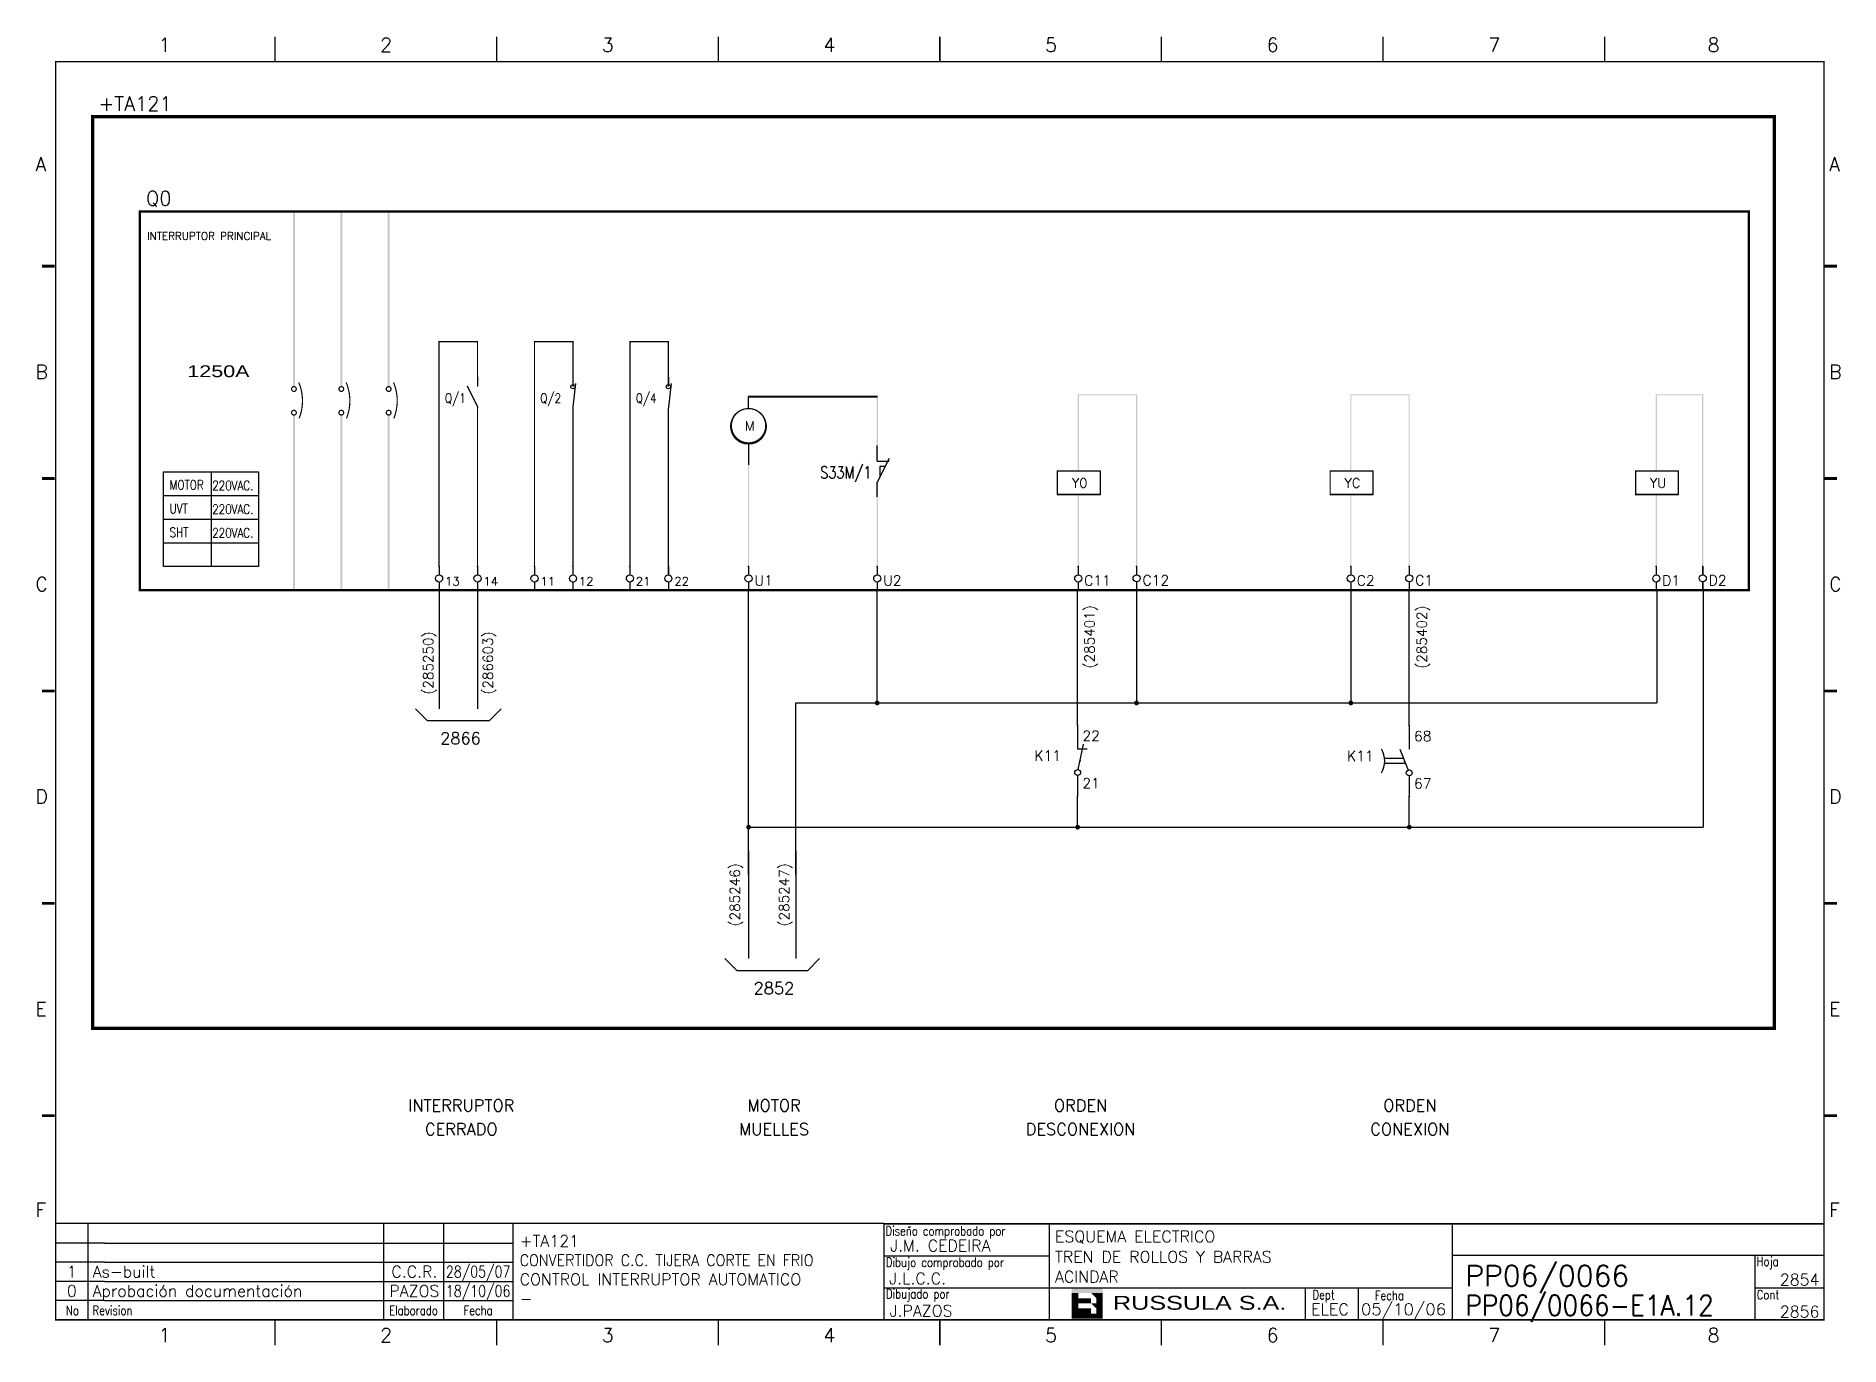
# Model space of a CAD drawing. Extents: x 13 to 394, y -1 to 275.
import ezdxf
from ezdxf.enums import TextEntityAlignment as Align

# ---------------------------------------------------------------- set-up
doc = ezdxf.new("R2010")
doc.units = 0
doc.header["$LTSCALE"] = 10
doc.header["$MEASUREMENT"] = 0
doc.linetypes.add('DASHDOT', pattern=[1, 0.5, -0.25, 0, -0.25])
doc.layers.get('0').update_dxf_attribs({"linetype": 'CONTINUOUS'})
for name, color, linetype in [('1', 7, 'CONTINUOUS'), ('10', 5, 'CONTINUOUS'), ('102', 7, 'CONTINUOUS'), ('2', 7, 'CONTINUOUS'), ('25', 3, 'CONTINUOUS'), ('8', 1, 'CONTINUOUS'), ('9', 6, 'CONTINUOUS'), ('DIBUJO', 7, 'CONTINUOUS'), ('NODE', 7, 'CONTINUOUS')]:
    doc.layers.add(name, color=color, linetype=linetype)
doc.styles.add('HELV', font='HELV.SHX', dxfattribs={"width": 1.3})
doc.styles.add('HELVETICA', font='HELV.SHX')
doc.styles.add('LABEL', font='SIMPLEX', dxfattribs={"width": 0.8, "height": 4})
doc.styles.add('ROMAND', font='romand')
doc.styles.add('ROMANS', font='romans')
doc.styles.get("Standard").update_dxf_attribs({"font": 'simplex'})

# ---------------------------------------------------------------- blocks, each defined once
blk = doc.blocks.new('newcajec')
at = {"layer": '1'}
for p, q in [((179.4, 20.85), (0.13, 20.85)), ((7, 20.85), (7, 0)), ((71, 20.85), (71, 0)), ((84, 20.85), (84, 0.09)), ((99, 20.85), (99, 0)), ((184.64, 20.18), (184.81, 20.01)), ((184.81, 20.01), (185.18, 20.25)), ((215.2, 20.8), (215.2, 0)), ((10.6, 16.64), (0, 16.64)), ((10.6, 16.64), (99, 16.64)), ((10.6, 12.48), (0, 12.48)), ((10.6, 12.48), (99, 12.48)), ((179.4, 13.87), (215.2, 13.87)), ((368, 14.06), (368, 0)), ((10.6, 8.32), (0, 8.32)), ((10.6, 8.32), (99, 8.32)), ((10.6, 4.16), (0, 4.16)), ((10.6, 4.16), (99, 4.16)), ((179.4, 6.93), (267.63, 6.93)), ((267.63, 6.93), (302.5, 6.93)), ((270.63, 6.91), (270.63, 0)), ((282.07, 6.93), (282.07, 0)), ((368, 6.93), (383, 6.93))]:
    blk.add_line(p, q, dxfattribs=at)
for points in [[(47.5, 272.5, 0.3, 0.3, 0), (47.5, 277.91, 0.3, 0.3, 0)], [(95.5, 272.5, 0.3, 0.3, 0), (95.5, 277.91, 0.3, 0.3, 0)], [(143.5, 272.5, 0.3, 0.3, 0), (143.5, 277.91, 0.3, 0.3, 0)], [(191.5, 272.5, 0.3, 0.3, 0), (191.5, 277.91, 0.3, 0.3, 0)], [(239.5, 272.5, 0.3, 0.3, 0), (239.5, 277.91, 0.3, 0.3, 0)], [(287.5, 272.5, 0.3, 0.3, 0), (287.5, 277.91, 0.3, 0.3, 0)], [(335.5, 272.5, 0.3, 0.3, 0), (335.5, 277.91, 0.3, 0.3, 0)], [(-2.99, 228.23, 0.6, 0.6, 0), (-0.18, 228.23, 0.6, 0.6, 0)], [(383.01, 228.23, 0.6, 0.6, 0), (385.82, 228.23, 0.6, 0.6, 0)], [(-2.99, 182.23, 0.6, 0.6, 0), (-0.18, 182.23, 0.6, 0.6, 0)], [(383.01, 182.23, 0.6, 0.6, 0), (385.82, 182.23, 0.6, 0.6, 0)], [(-2.99, 136.23, 0.6, 0.6, 0), (-0.18, 136.23, 0.6, 0.6, 0)], [(383.01, 136.23, 0.6, 0.6, 0), (385.82, 136.23, 0.6, 0.6, 0)], [(-2.99, 90.23, 0.6, 0.6, 0), (-0.18, 90.23, 0.6, 0.6, 0)], [(383.01, 90.23, 0.6, 0.6, 0), (385.82, 90.23, 0.6, 0.6, 0)], [(-2.99, 44.23, 0.6, 0.6, 0), (-0.18, 44.23, 0.6, 0.6, 0)], [(383.01, 44.23, 0.6, 0.6, 0), (385.82, 44.23, 0.6, 0.6, 0)], [(383, 20.8, 0.3, 0.3, 0), (179.4, 20.8, 0.3, 0.3, 0), (179.4, 0, 0.3, 0.3, 0)], [(302.5, 20.8, 0.3, 0.3, 0), (302.5, 0, 0.3, 0.3, 0)], [(302.5, 14, 0.3, 0.3, 0), (383, 14, 0.3, 0.3, 0)], [(47.5, -5.5, 0.3, 0.3, 0), (47.5, -0.09, 0.3, 0.3, 0)], [(95.5, -5.5, 0.3, 0.3, 0), (95.5, -0.09, 0.3, 0.3, 0)], [(143.5, -5.5, 0.3, 0.3, 0), (143.5, -0.09, 0.3, 0.3, 0)], [(191.5, -5.5, 0.3, 0.3, 0), (191.5, -0.09, 0.3, 0.3, 0)], [(239.5, -5.5, 0.3, 0.3, 0), (239.5, -0.09, 0.3, 0.3, 0)], [(287.5, -5.5, 0.3, 0.3, 0), (287.5, -0.09, 0.3, 0.3, 0)], [(335.5, -5.5, 0.3, 0.3, 0), (335.5, -0.09, 0.3, 0.3, 0)]]:
    blk.add_lwpolyline(points, format="xyseb", dxfattribs=at)
at = {"layer": '1', "const_width": 0.3}
blk.add_lwpolyline([(0, 0), (0, 272.5), (383, 272.5), (383, 0)], close=True, dxfattribs=at)
at = {"layer": '2', "color": 14}
for p, q in [((221.42, 4.69), (221.42, 5.81)), ((221.42, 2.47), (221.42, 3.58))]:
    blk.add_line(p, q, dxfattribs=at)
for points in [[(220.05, 5.81), (220.05, 6.92), (226.74, 5.81), (226.74, 6.92)], [(221.42, 2.47), (220.05, 2.47), (221.42, 5.81), (220.05, 5.81)], [(221.42, 4.69), (224.25, 4.69), (221.42, 3.58), (224.25, 3.58)], [(224.25, 5.81), (225.37, 5.81), (225.37, 4.69)], [(225.37, 5.81), (226.74, 5.81), (225.37, 1.35), (226.74, 1.35)], [(224.25, 0.24), (224.25, 2.47), (220.05, 0.24), (220.05, 2.47)], [(224.25, 3.58), (225.37, 3.58), (225.37, 2.47)], [(226.74, 1.35), (226.74, 0.24), (224.25, 1.35), (224.25, 0.24)]]:
    blk.add_solid(points, dxfattribs=at)
at = {"layer": '1', "style": 'ROMANS'}
for s, p in [('1', (22.29, 274.68)), ('2', (70.29, 274.68)), ('3', (118.29, 274.68)), ('4', (166.29, 274.68)), ('5', (214.29, 274.68)), ('6', (262.29, 274.68)), ('7', (310.29, 274.68)), ('8', (357.79, 274.68)), ('A', (-4.37, 248.84)), ('A', (384.13, 248.84)), ('B', (-4.37, 203.84)), ('B', (384.13, 203.84)), ('C', (-4.37, 157.84)), ('C', (384.13, 157.84)), ('D', (-4.37, 111.84)), ('D', (384.13, 111.84)), ('E', (-4.37, 65.84)), ('E', (384.13, 65.84)), ('F', (-4.37, 22.34)), ('F', (384.13, 22.34)), ('1', (22.29, -4.82)), ('2', (70.29, -4.82)), ('3', (118.29, -4.82)), ('4', (166.29, -4.82)), ('5', (214.29, -4.82)), ('6', (262.29, -4.82)), ('7', (310.29, -4.82)), ('8', (357.79, -4.82))]:
    blk.add_text(s, height=3, dxfattribs=at).set_placement(p)
at = {"layer": '1', "style": 'LABEL', "width": 0.8}
for s, p in [('Diseno comprobado por', (179.73, 18.27)), ('Dibujo comprobado por', (179.81, 11.47)), ('Hoja', (368.38, 11.66)), ('Dibujado por', (179.83, 4.64)), ('Fecha', (285.71, 4.3)), ('Cont', (368.43, 4.46)), ('No', (2.23, 1.05)), ('Revision', (8, 1.05))]:
    blk.add_text(s, height=2, dxfattribs=at).set_placement(p)
for s, p in [('Dept', (274.61, 4.44)), ('Elaborado', (77.5, 1.05)), ('Fecha', (91.5, 1.05))]:
    blk.add_text(s, height=2, dxfattribs=at).set_placement(p, align=Align.CENTER)
at = {"layer": '10', "style": 'ROMANS'}
for tag, p in [('REV41', (3.5, 18.74)), ('REV43', (77.7, 18.74)), ('REV31', (3.5, 14.58)), ('REV33', (77.7, 14.58)), ('REV21', (3.5, 10.42)), ('REV23', (77.7, 10.42)), ('REV11', (3.5, 6.27)), ('REV13', (77.7, 6.27))]:
    blk.add_attdef(tag, text='', height=2.5, dxfattribs=at).set_placement(p, align=Align.MIDDLE)
for tag, p, height in [('REV42', (8, 17.49), 2.5), ('REV32', (8, 13.33), 2.5), ('SHEETNAME1', (100.5, 15.83), 2.5), ('DESIGNCHECK', (180.74, 14.83), 2.5), ('DOCUMENTTYPE', (216.43, 16.8), 2.5), ('NOTA', (305.32, 15.8), 3), ('SHEETNAME2', (100.5, 11.67), 2.5), ('OBJECT', (216.43, 12.4), 2.5), ('ORDER', (305.32, 7.3), 4.5), ('REV22', (8, 9.17), 2.5), ('SHEETNAME3', (100.5, 7.51), 2.5), ('DRAWINGCHECK', (180.53, 7.71), 2.5), ('CUSTOMER', (216.43, 8.08), 2.5), ('REV12', (8, 5.01), 2.5), ('SHEETNAME4', (100.5, 3.35), 2.5), ('DOCUMENT_ID', (305.32, 0.93), 4.4), ('USER', (180.63, 0.71), 2.5), ('DEPARTMENT', (271.93, 1.05), 2.5)]:
    blk.add_attdef(tag, p, '', height=height, dxfattribs=at)
for tag, width, p, p2 in [('REV44', 1.221199, (84.53, 17.49), (98.48, 17.49)), ('REV34', 1.221199, (84.53, 13.33), (98.48, 13.33)), ('REV24', 1.221199, (84.53, 9.17), (98.48, 9.17)), ('REV14', 1.221199, (84.53, 5.01), (98.48, 5.01)), ('CREATED2', 7.039915, (282.71, 1.05), (301.14, 1.05))]:
    blk.add_attdef(tag, text='', height=2.5, dxfattribs=dict(at, width=width)).set_placement(p, p2, align=Align.FIT)
for tag, p in [('SHEET', (382, 7.43)), ('NEXTSHEET', (382, 0.5))]:
    blk.add_attdef(tag, text='', height=2.5, dxfattribs=at).set_placement(p, align=Align.RIGHT)
at = {"layer": 'DIBUJO', "color": 14, "style": 'HELVETICA', "width": 1.3}
blk.add_text('RUSSULA S.A.', height=3, dxfattribs=at).set_placement((229, 2.19))
blk = doc.blocks.new('NOD', base_point=(237.5, 170))
at = {"layer": 'NODE'}
blk.add_point((237.5, 170), dxfattribs=at)
blk = doc.blocks.new('$$PLD12C')
for p, q in [((0, 2.5), (0, 0.75)), ((0, -0.75), (0, -2.5))]:
    blk.add_line(p, q)
at = {"layer": '2'}
blk.add_circle((0, 0), 0.75, dxfattribs=at)
for p in [(0, 2.5), (0, -2.5)]:
    blk.add_blockref('NOD', p, dxfattribs=at)
at = {"layer": '8'}
blk.add_attdef('*A', (1.25, -1.5), '', height=2.15, dxfattribs=at)
at = {"layer": '9'}
blk.add_attdef('ID', text='', height=2.15, dxfattribs=at).set_placement((-1.25, -1.5), align=Align.RIGHT)
blk = doc.blocks.new('$070203S')
at = {"layer": '102'}
for p, q in [((0, 0), (0, -5)), ((0, -5), (2, -5)), ((0.13, -9.39), (1.25, -4)), ((0, -10.62), (0, -15))]:
    blk.add_line(p, q, dxfattribs=at)
blk.add_circle((0, -10), 0.625, dxfattribs=at)
blk.add_point((0.52, -7.5), dxfattribs=at)
at = {"layer": '2'}
for p in [(0, 0), (0, -15)]:
    blk.add_blockref('NOD', p, dxfattribs=at)
at = {"layer": '8'}
for tag, p in [('1A', (1, -3.32)), ('2A', (1, -13.32))]:
    blk.add_attdef(tag, p, '', height=2.15, dxfattribs=at)
at = {"layer": '9'}
blk.add_attdef('ID', text='', height=2.15, dxfattribs=at).set_placement((-3.5, -7.5), align=Align.RIGHT)
blk = doc.blocks.new('$070202S')
at = {"layer": '102'}
for p, q in [((0, 0), (0, -5)), ((-2, -5), (-0.23, -9.42)), ((0, -10.62), (0, -15))]:
    blk.add_line(p, q, dxfattribs=at)
blk.add_circle((0, -10), 0.625, dxfattribs=at)
blk.add_point((-1, -7.5), dxfattribs=at)
at = {"layer": '2'}
for p in [(0, 0), (0, -15)]:
    blk.add_blockref('NOD', p, dxfattribs=at)
at = {"layer": '8'}
for tag, p in [('1A', (1, -3.32)), ('2A', (1, -13.32))]:
    blk.add_attdef(tag, p, '', height=2.15, dxfattribs=at)
at = {"layer": '9'}
blk.add_attdef('ID', text='', height=2.15, dxfattribs=at).set_placement((-3.5, -7.5), align=Align.RIGHT)

msp = doc.modelspace()

# ---------------------------------------------------------------- linework, layer by layer
for p, q in [((245.19, 158.32), (245.19, 134.5)), ((290.42, 158.28), (290.42, 134.5))]:
    msp.add_line(p, q)
at = {"const_width": 0.5}
for points in [[(244.94, 134.5, 1), (245.44, 134.5, 1)], [(290.17, 134.5, 1), (290.67, 134.5, 1)], [(232.5, 108.28, 1), (233, 108.28, 1)], [(302.5, 108.28, 1), (303, 108.28, 1)]]:
    msp.add_lwpolyline(points, format="xyb", close=True, dxfattribs=at)
for centre in [(126.19, 201.28), (146.36, 201.28)]:
    msp.add_circle(centre, 0.448)
at = {"layer": '2'}
for p, q in [((163.27, 196.65), (163.27, 199.15)), ((163.27, 199.15), (190.41, 199.15)), ((163.27, 189.15), (163.27, 184.78)), ((228.5, 183.49), (237.5, 183.49)), ((228.5, 178.49), (228.5, 183.49)), ((237.5, 183.49), (237.5, 178.49)), ((286.05, 183.49), (295.05, 183.49)), ((295.05, 183.49), (295.05, 178.49)), ((350.53, 183.49), (359.53, 183.49)), ((359.53, 183.49), (359.53, 178.49)), ((237.5, 178.49), (228.5, 178.49)), ((295.05, 178.49), (286.05, 178.49)), ((359.53, 178.49), (350.53, 178.49)), ((301.55, 122.74), (297.56, 122.74)), ((301.95, 121.74), (297.56, 121.74))]:
    msp.add_line(p, q, dxfattribs=at)
at = {"layer": '2', "color": 7}
for p, q in [((39.8, 183.28), (59.8, 183.28)), ((39.8, 163.28), (39.8, 183.28)), ((49.8, 183.28), (49.8, 163.28)), ((59.8, 183.28), (59.8, 163.28)), ((39.8, 178.28), (59.8, 178.28)), ((39.8, 173.28), (59.8, 173.28)), ((39.8, 168.28), (59.8, 168.28)), ((59.8, 163.28), (39.8, 163.28)), ((97.94, 158.28), (97.94, 133.28)), ((106.06, 158.28), (106.06, 133.28)), ((163.27, 98.28), (163.27, 158.28)), ((190.44, 134.5), (190.44, 158.28)), ((232.75, 129.81), (232.75, 158.28)), ((302.75, 129.74), (302.75, 158.21)), ((355.03, 158.26), (355.03, 134.5)), ((364.83, 158.31), (364.83, 108.28)), ((173.27, 98.28), (173.27, 134.5)), ((173.27, 134.5), (190.44, 134.5)), ((190.44, 134.5), (329.88, 134.5)), ((329.88, 134.5), (355.03, 134.5)), ((92.94, 133.28), (95.44, 130.78)), ((95.44, 130.78), (108.56, 130.78)), ((108.56, 130.78), (111.06, 133.28)), ((232.75, 108.28), (232.75, 114.81)), ((302.75, 108.28), (302.75, 114.74)), ((163.27, 108.28), (277.62, 108.28)), ((277.62, 108.28), (329.88, 108.28)), ((329.88, 108.28), (364.83, 108.28)), ((163.27, 103.28), (163.27, 80.53)), ((173.27, 103.28), (173.27, 80.53)), ((158.27, 80.53), (160.77, 78.03)), ((175.77, 78.03), (178.27, 80.53)), ((160.77, 78.03), (175.77, 78.03))]:
    msp.add_line(p, q, dxfattribs=at)
at = {"layer": '2', "color": 3, "linetype": 'DASHDOT'}
for points, const_width in [([(24.8, 258.28), (379.8, 258.28), (379.8, 65.78), (24.8, 65.78), (24.8, 258.28)], 0.7), ([(34.8, 238.28), (374.44, 238.28), (374.44, 158.28), (34.8, 158.28), (34.8, 238.28)], 0.5)]:
    msp.add_lwpolyline(points, dxfattribs=dict(at, const_width=const_width))
at = {"layer": '2', "const_width": 0.25}
for points in [[(106.06, 201.28), (106.06, 210.78), (97.94, 210.78), (97.94, 163.28)], [(126.21, 201.28), (126.21, 210.78), (118.09, 210.78), (118.09, 163.28)], [(146.35, 201.28), (146.35, 210.78), (138.23, 210.78), (138.23, 163.28)], [(163.27, 196.53), (163.27, 199.28), (190.41, 199.28), (190.41, 199.15)], [(106.06, 196.84), (106.06, 163.28)], [(126.21, 196.84), (126.21, 163.28)], [(146.35, 196.84), (146.35, 163.28)], [(163.27, 184.78), (163.27, 189.28)], [(228.5, 183.49), (237.5, 183.49), (237.5, 178.49), (228.5, 178.49), (228.5, 183.49)], [(286.05, 183.49), (295.05, 183.49), (295.05, 178.49), (286.05, 178.49), (286.05, 183.49)], [(350.53, 183.49), (359.53, 183.49), (359.53, 178.49), (350.53, 178.49), (350.53, 183.49)]]:
    msp.add_lwpolyline(points, dxfattribs=at)
at = {"layer": '2', "const_width": 0.246}
for points in [[(68.39, 194.56, 0.096109), (69.11, 198.28, 0.10084), (68.32, 202.17, 1)], [(78.39, 194.56, 0.096109), (79.11, 198.28, 0.10084), (78.32, 202.17, 1)], [(88.39, 194.56, 0.096109), (89.11, 198.28, 0.10084), (88.32, 202.17, 1)]]:
    msp.add_lwpolyline(points, format="xyb", dxfattribs=at)
at = {"layer": '2', "const_width": 0.25}
for points in [[(66.8, 200.78, 1), (67.8, 200.78, 1)], [(76.8, 200.78, 1), (77.8, 200.78, 1)], [(86.8, 200.78, 1), (87.8, 200.78, 1)], [(66.8, 195.78, 1), (67.8, 195.78, 1)], [(76.8, 195.78, 1), (77.8, 195.78, 1)], [(86.8, 195.78, 1), (87.8, 195.78, 1)], [(159.65, 193.03, 1), (166.9, 193.03, 1)]]:
    msp.add_lwpolyline(points, format="xyb", close=True, dxfattribs=at)
at = {"layer": '2', "color": 7, "const_width": 0.5}
for points in [[(190.19, 134.5, 1), (190.69, 134.5, 1)], [(163.02, 108.28, 1), (163.52, 108.28, 1)]]:
    msp.add_lwpolyline(points, format="xyb", close=True, dxfattribs=at)
at = {"layer": '2'}
msp.add_circle((163.27, 192.9), 3.75, dxfattribs=at)
msp.add_arc((292.87, 122.24), 4.72, 327.9946, 32.0054, dxfattribs=at)
for points in [[(67.1, 201.28), (67.5, 201.28), (67.1, 238.28), (67.5, 238.28)], [(77.1, 201.28), (77.5, 201.28), (77.1, 238.28), (77.5, 238.28)], [(87.1, 201.28), (87.5, 201.28), (87.1, 238.28), (87.5, 238.28)], [(67.5, 195.28), (67.1, 195.28), (67.5, 158.28), (67.1, 158.28)], [(77.5, 195.28), (77.1, 195.28), (77.5, 158.28), (77.1, 158.28)], [(87.5, 195.28), (87.1, 195.28), (87.5, 158.28), (87.1, 158.28)], [(163.4, 186.33), (163.15, 186.33), (163.4, 163.28), (163.15, 163.28)], [(98.07, 163.26), (97.82, 163.26), (98.07, 161.51), (97.82, 161.51)], [(98.07, 160.04), (97.82, 160.04), (98.07, 158.28), (97.82, 158.28)], [(106.19, 163.26), (105.94, 163.26), (106.19, 161.51), (105.94, 161.51)], [(106.19, 160.04), (105.94, 160.04), (106.19, 158.28), (105.94, 158.28)], [(118.21, 163.26), (117.96, 163.26), (118.21, 161.51), (117.96, 161.51)], [(126.33, 163.26), (126.08, 163.26), (126.33, 161.51), (126.08, 161.51)], [(138.36, 163.26), (138.11, 163.26), (138.36, 161.51), (138.11, 161.51)], [(146.48, 163.26), (146.23, 163.26), (146.48, 161.51), (146.23, 161.51)], [(163.4, 163.26), (163.15, 163.26), (163.4, 161.51), (163.15, 161.51)], [(163.4, 160.04), (163.15, 160.04), (163.4, 158.28), (163.15, 158.28)], [(190.57, 163.26), (190.32, 163.26), (190.57, 161.51), (190.32, 161.51)], [(190.57, 160.04), (190.32, 160.04), (190.57, 158.28), (190.32, 158.28)], [(233, 163.26), (232.75, 163.26), (233, 161.51), (232.75, 161.51)], [(233, 160.04), (232.75, 160.04), (233, 158.28), (232.75, 158.28)], [(245.32, 163.31), (245.07, 163.31), (245.32, 161.55), (245.07, 161.55)], [(245.32, 160.08), (245.07, 160.08), (245.32, 158.32), (245.07, 158.32)], [(290.55, 163.26), (290.3, 163.26), (290.55, 161.51), (290.3, 161.51)], [(290.55, 160.04), (290.3, 160.04), (290.55, 158.28), (290.3, 158.28)], [(302.87, 163.31), (302.62, 163.31), (302.87, 161.55), (302.62, 161.55)], [(302.87, 160.08), (302.62, 160.08), (302.87, 158.32), (302.62, 158.32)], [(355.03, 163.26), (354.78, 163.26), (355.03, 161.51), (354.78, 161.51)], [(355.03, 160.03), (354.78, 160.03), (355.03, 158.26), (354.78, 158.26)], [(364.83, 163.31), (364.58, 163.31), (364.83, 161.55), (364.58, 161.55)], [(364.83, 160.07), (364.58, 160.07), (364.83, 158.31), (364.58, 158.31)]]:
    msp.add_trace(points, dxfattribs=at)
at = {"layer": '2', "color": 0}
for points in [[(190.57, 199.41), (190.32, 199.41), (190.57, 185.53), (190.32, 185.53)], [(233, 199.66), (232.75, 199.66), (233, 183.49), (232.75, 183.49)], [(232.87, 199.66), (232.87, 199.41), (245.32, 199.66), (245.32, 199.41)], [(245.32, 199.66), (245.07, 199.66), (245.32, 163.32), (245.07, 163.32)], [(290.55, 199.66), (290.3, 199.66), (290.55, 183.49), (290.3, 183.49)], [(290.43, 199.66), (290.43, 199.41), (302.87, 199.66), (302.87, 199.41)], [(302.87, 199.66), (302.62, 199.66), (302.87, 163.32), (302.62, 163.32)], [(355.03, 199.66), (354.78, 199.66), (355.03, 183.49), (354.78, 183.49)], [(354.9, 199.66), (354.9, 199.41), (364.83, 199.66), (364.83, 199.41)], [(364.83, 199.66), (364.58, 199.66), (364.83, 163.32), (364.58, 163.32)], [(190.57, 181.09), (190.32, 181.09), (190.57, 163.28), (190.32, 163.28)], [(233, 178.49), (232.75, 178.49), (233, 163.28), (232.75, 163.28)], [(290.55, 178.49), (290.3, 178.49), (290.55, 163.28), (290.3, 163.28)], [(355.03, 178.49), (354.78, 178.49), (355.03, 163.28), (354.78, 163.28)]]:
    msp.add_trace(points, dxfattribs=at)
at = {"layer": '25', "color": 0, "linetype": 'Continuous'}
for p, q in [((106.06, 203.3), (106.06, 201.43)), ((126.75, 201.91), (126.18, 197.05)), ((126.21, 203.3), (126.21, 201.43)), ((146.35, 203.3), (146.35, 201.43)), ((146.92, 201.91), (146.36, 197.05)), ((103.88, 201.43), (106.06, 197.05)), ((106.06, 197.05), (106.06, 196.74)), ((126.21, 197.05), (126.21, 196.74)), ((146.35, 197.05), (146.35, 196.74)), ((190.45, 185.51), (190.45, 188.85)), ((192.95, 186.13), (190.45, 181.13)), ((190.45, 185.51), (192.95, 185.51)), ((190.45, 178.01), (190.45, 181.13))]:
    msp.add_line(p, q, dxfattribs=at)
at = {"layer": '25', "color": 0}
for p, q in [((192.11, 184.44), (190.96, 184.44)), ((190.96, 184.44), (190.96, 182.14))]:
    msp.add_line(p, q, dxfattribs=at)

# ---------------------------------------------------------------- block references
at = {"layer": '2', "color": 7}
ref = msp.add_blockref('newcajec', (17, 4.26), dxfattribs=dict(at, xscale=0.9746999999999963, yscale=0.9747000000000099, zscale=0.9747))
ref.add_attrib('REV24', '28/05/07', dxfattribs={"layer": '10', "height": 2.437, "style": 'ROMANS', "width": 0.728168}).set_placement((99.39, 13.21), (112.99, 13.21), align=Align.FIT)
ref.add_attrib('SHEETNAME3', 'CONTROL INTERRUPTOR AUTOMATICO', (114.96, 11.58), dxfattribs={"layer": '10', "height": 2.4367, "style": 'ROMANS'})
ref.add_attrib('SHEETNAME2', 'CONVERTIDOR C.C. TIJERA CORTE EN FRIO', (114.96, 15.63), dxfattribs={"layer": '10', "height": 2.4367, "style": 'ROMANS', "width": 0.9})
ref.add_attrib('SHEETNAME1', '+TA121', (114.96, 19.69), dxfattribs={"layer": '10', "height": 2.437, "style": 'ROMANS'})
ref.add_attrib('USER', 'J.PAZOS', (193.06, 4.95), dxfattribs={"layer": '10', "height": 2.437, "style": 'ROMANS'})
ref.add_attrib('DRAWINGCHECK', 'J.L.C.C.', (192.96, 11.78), dxfattribs={"layer": '10', "height": 2.437, "style": 'ROMANS'})
ref.add_attrib('DESIGNCHECK', 'J.M. CEDEIRA', (193.16, 18.72), dxfattribs={"layer": '10', "height": 2.4367, "style": 'ROMANS'})
ref.add_attrib('REV22', 'As-built', (24.8, 13.21), dxfattribs={"layer": '10', "height": 2.437, "style": 'ROMANS'})
ref.add_attrib('REV12', 'Aprobación documentación', (24.8, 9.15), dxfattribs={"layer": '10', "height": 2.4367, "style": 'ROMANS'})
ref.add_attrib('REV21', '1', dxfattribs={"layer": '10', "height": 2.44, "style": 'ROMANS'}).set_placement((20.41, 14.42), align=Align.MIDDLE)
ref.add_attrib('REV11', '0', dxfattribs={"layer": '10', "height": 2.44, "style": 'ROMANS'}).set_placement((20.41, 10.37), align=Align.MIDDLE)
ref.add_attrib('SHEETNAME4', '-', (114.96, 7.52), dxfattribs={"layer": '10', "height": 2.44, "style": 'ROMANS'})
ref.add_attrib('REV14', '18/10/06', dxfattribs={"layer": '10', "height": 2.437, "style": 'ROMANS', "width": 0.728168}).set_placement((99.39, 9.15), (112.99, 9.15), align=Align.FIT)
ref.add_attrib('REV23', 'C.C.R.', dxfattribs={"layer": '10', "height": 2.437, "style": 'ROMANS'}).set_placement((92.73, 14.42), align=Align.MIDDLE)
ref.add_attrib('REV13', 'PAZOS', dxfattribs={"layer": '10', "height": 2.437, "style": 'ROMANS'}).set_placement((92.73, 10.37), align=Align.MIDDLE)
ref.add_attrib('DOCUMENT_ID', 'PP06/0066-E1A.12', (314.6, 5.17), dxfattribs={"layer": '10', "height": 4.2887, "style": 'ROMANS', "width": 0.9})
ref.add_attrib('ORDER', 'PP06/0066', (314.6, 11.38), dxfattribs={"layer": '10', "height": 4.386, "style": 'ROMANS'})
ref.add_attrib('CUSTOMER', 'ACINDAR', (227.96, 12.14), dxfattribs={"layer": '10', "height": 2.437, "style": 'ROMANS'})
ref.add_attrib('OBJECT', 'TREN DE ROLLOS Y BARRAS', (227.96, 16.35), dxfattribs={"layer": '10', "height": 2.4367, "style": 'ROMANS'})
ref.add_attrib('DOCUMENTTYPE', 'ESQUEMA ELECTRICO', (227.96, 20.64), dxfattribs={"layer": '10', "height": 2.4367, "style": 'ROMANS'})
ref.add_attrib('CREATED2', '05/10/06', dxfattribs={"layer": '10', "height": 2.437, "style": 'ROMANS', "width": 0.961976}).set_placement((292.55, 5.28), (310.53, 5.28), align=Align.FIT)
ref.add_attrib('DEPARTMENT', 'ELEC', (282.05, 5.28), dxfattribs={"layer": '10', "height": 2.437, "style": 'ROMANS'})
ref.add_attrib('NEXTSHEET', '2856', dxfattribs={"layer": '10', "height": 2.437, "style": 'ROMANS'}).set_placement((389.34, 4.75), align=Align.RIGHT)
ref.add_attrib('SHEET', '2854', dxfattribs={"layer": '10', "height": 2.437, "style": 'ROMANS'}).set_placement((389.34, 11.51), align=Align.RIGHT)
ref = msp.add_blockref('$$PLD12C', (97.94, 160.78), dxfattribs=at)
ref.add_attrib('*A', '13', (99.19, 159.28), dxfattribs={"layer": '8', "height": 1.8})
ref = msp.add_blockref('$$PLD12C', (106.06, 160.78), dxfattribs=at)
ref.add_attrib('*A', '14', (107.31, 159.28), dxfattribs={"layer": '8', "height": 1.8})
ref = msp.add_blockref('$$PLD12C', (118.09, 160.78), dxfattribs=at)
ref.add_attrib('*A', '11', (119.34, 159.28), dxfattribs={"layer": '8', "height": 1.8})
ref = msp.add_blockref('$$PLD12C', (126.21, 160.78), dxfattribs=at)
ref.add_attrib('*A', '12', (127.46, 159.28), dxfattribs={"layer": '8', "height": 1.8})
ref = msp.add_blockref('$$PLD12C', (138.23, 160.78), dxfattribs=at)
ref.add_attrib('*A', '21', (139.48, 159.28), dxfattribs={"layer": '8', "height": 1.8})
ref = msp.add_blockref('$$PLD12C', (146.35, 160.78), dxfattribs=at)
ref.add_attrib('*A', '22', (147.6, 159.28), dxfattribs={"layer": '8', "height": 1.8})
for name, p, values in [('$$PLD12C', (163.27, 160.78), {'*A': 'U1'}), ('$$PLD12C', (190.44, 160.78), {'*A': 'U2'}), ('$$PLD12C', (232.87, 160.78), {'*A': 'C11'}), ('$$PLD12C', (245.19, 160.82), {'*A': 'C12'}), ('$$PLD12C', (290.42, 160.78), {'*A': 'C2'}), ('$$PLD12C', (302.75, 160.82), {'*A': 'C1'}), ('$$PLD12C', (354.9, 160.78), {'*A': 'D1'}), ('$$PLD12C', (364.71, 160.82), {'*A': 'D2'}), ('$070203S', (232.75, 129.81), {'ID': 'K11', '1A': '22', '2A': '21'})]:
    msp.add_blockref(name, p, dxfattribs=at).add_auto_attribs(values)
ref = msp.add_blockref('$070202S', (302.75, 129.74), dxfattribs=at)
ref.add_attrib('ID', 'K11', dxfattribs={"layer": '9', "height": 2.15}).set_placement((295.25, 122.24), align=Align.RIGHT)
ref.add_attrib('1A', '68', (303.75, 126.42), dxfattribs={"layer": '8', "height": 2.15})
ref.add_attrib('2A', '67', (303.75, 116.42), dxfattribs={"layer": '8', "height": 2.15})

# ---------------------------------------------------------------- texts
at = {"layer": '2', "color": 6}
for s, p in [('+TA121', (26.05, 259.53)), ('Q0', (36.05, 239.53))]:
    msp.add_text(s, height=3, dxfattribs=at).set_placement(p)
at = {"layer": '2', "style": 'ROMAND'}
msp.add_text('INTERRUPTOR PRINCIPAL', height=1.6, dxfattribs=at).set_placement((36.29, 232.28))
at = {"layer": '2', "color": 7}
for s, height, style, width, p in [('1250A', 2.5, 'HELV', 1.3, (44.8, 203.28)), ('MOTOR', 2, 'ROMANS', 0.8, (41.05, 179.53)), ('220VAC.', 2, 'ROMANS', 0.8, (50.04, 179.41)), ('UVT', 2, 'ROMANS', 0.8, (41.05, 174.53)), ('220VAC.', 2, 'ROMANS', 0.8, (50.04, 174.41)), ('SHT', 2, 'ROMANS', 0.8, (41.05, 169.53)), ('220VAC.', 2, 'ROMANS', 0.8, (50.04, 169.41))]:
    msp.add_text(s, height=height, dxfattribs=dict(at, style=style, width=width)).set_placement(p)
at = {"layer": '2'}
for s, p in [('M', (162.52, 192.02)), ('Y0', (231.54, 179.93)), ('YC', (289.09, 179.93)), ('YU', (353.57, 179.93))]:
    msp.add_text(s, height=2, dxfattribs=at).set_placement(p)
at = {"layer": '2', "color": 6}
for s, p in [('(285401)', (236.3, 141.8)), ('(285402)', (306.43, 141.74)), ('(285250)', (96.69, 136.26)), ('(286603)', (109.3, 136.26)), ('(285246)', (161.43, 87.33)), ('(285247)', (171.82, 87.33))]:
    msp.add_text(s, height=2.1, rotation=90, dxfattribs=at).set_placement(p)
at = {"layer": '2', "color": 1, "style": 'ROMANS'}
for s, p in [('2866', (102.46, 125.78)), ('2852', (168.63, 73.03))]:
    msp.add_text(s, height=2.5, dxfattribs=at).set_placement(p, align=Align.CENTER)
at = {"layer": '2', "color": 7, "style": 'ROMANS'}
for s, p in [('INTERRUPTOR', (102.63, 48.28)), ('MOTOR', (168.66, 48.28)), ('ORDEN', (233.36, 48.28)), ('ORDEN', (302.88, 48.28)), ('CERRADO', (102.63, 43.28)), ('MUELLES', (168.66, 43.28)), ('DESCONEXION', (233.36, 43.28)), ('CONEXION', (302.88, 43.28))]:
    msp.add_text(s, height=2.5, dxfattribs=at).set_placement(p, align=Align.CENTER)
at = {"layer": '25', "color": 0, "width": 0.8}
for s, height, p in [('Q/1', 2, (103.56, 197.84)), ('Q/2', 2, (123.71, 197.84)), ('Q/4', 2, (143.85, 197.84)), ('S33M/1', 2.5, (189.2, 181.92))]:
    msp.add_text(s, height=height, dxfattribs=at).set_placement(p, align=Align.RIGHT)

doc.saveas('drawing.dxf')
